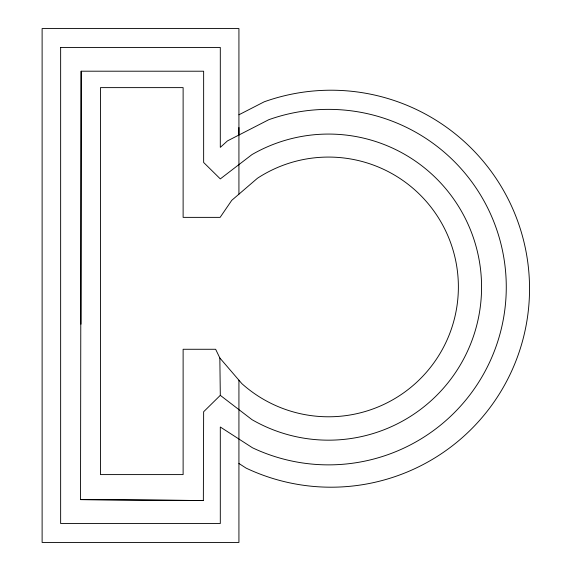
<?xml version="1.0" encoding="UTF-8"?>
<svg xmlns="http://www.w3.org/2000/svg" width="571" height="571" viewBox="0 0 571 571"><rect width="100%" height="100%" fill="white"/><g stroke="black" fill="none" stroke-linecap="round" stroke-linejoin="round"><path stroke-width="0.86" d="M80.975 324.192L81.146 71.197L203.64 71.218L203.64 162.471L220.306 178.901L251.997 154.577A153.049 153.049 0 0 1 481.574 287.12A153.049 153.049 0 0 1 251.997 419.664L220.306 395.346L219.842 357.996L215.645 349.274L183.12 349.274L183.12 474.594L100.453 474.594L100.453 87.62L183.12 87.62L183.12 217.373L220.12 217.373L231.747 200.342L257.457 178.245A129.86 129.86 0 0 1 430.598 206.659A129.86 129.86 0 0 1 417.387 381.621A129.86 129.86 0 0 1 241.933 383.705L219.842 357.996M238.928 127.511L238.928 194.169M80.532 499.604L203.362 500.531L80.532 499.604L81.146 71.204M203.355 500.617L203.64 411.748L220.306 395.339M238.928 114.785L264.259 101.788A198.494 198.494 0 0 1 529.296 298.54A198.494 198.494 0 0 1 246.094 468.106L238.928 463.481M238.928 135.02L238.928 28.55L42.118 28.55L42.118 542.45L238.928 542.45L238.928 380.2M60.64 47.45L60.64 523.514L220.306 523.514L220.306 427.015L252.453 447.764A177.745 177.745 0 0 0 506.056 295.921A177.745 177.745 0 0 0 268.72 119.732L227.436 140.916L220.306 147.375L220.306 47.45L60.64 47.45"/></g></svg>
